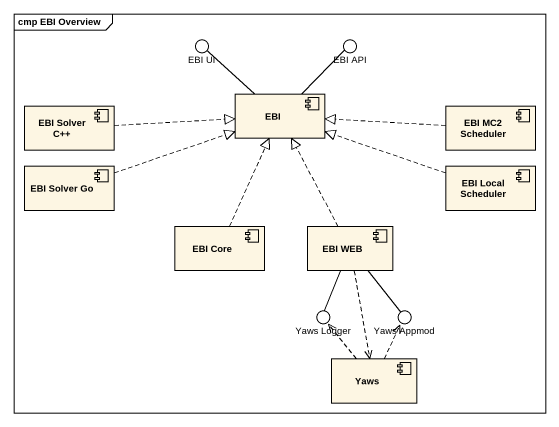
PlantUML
@startuml
mainframe cmp EBI Overview
() "EBI UI" as EBI_UI
() "EBI API" as EBI_API
component "EBI Solver C++" as EBI_Solver_C
component EBI
component "EBI MC2 Scheduler" as EBI_MC2_Scheduler
component "EBI Solver Go" as EBI_Solver_Go
component "EBI Local Scheduler" as EBI_Local_Scheduler
component "EBI Core" as EBI_Core
component "EBI WEB" as EBI_WEB
() "Yaws Logger" as Yaws_Logger
() "Yaws Appmod" as Yaws_Appmod
component Yaws
EBI_Solver_C .right.|> EBI
EBI -up- EBI_UI
EBI -up- EBI_API
EBI_MC2_Scheduler .left.|> EBI
EBI_Solver_Go .right.|> EBI
EBI_Local_Scheduler .left.|> EBI
EBI_Core .up.|> EBI
EBI_WEB .up.|> EBI
EBI_WEB -- Yaws_Logger
EBI_WEB -- Yaws_Appmod
EBI_WEB ..> Yaws
Yaws .up.> Yaws_Logger
Yaws .up.> Yaws_Appmod
@enduml
